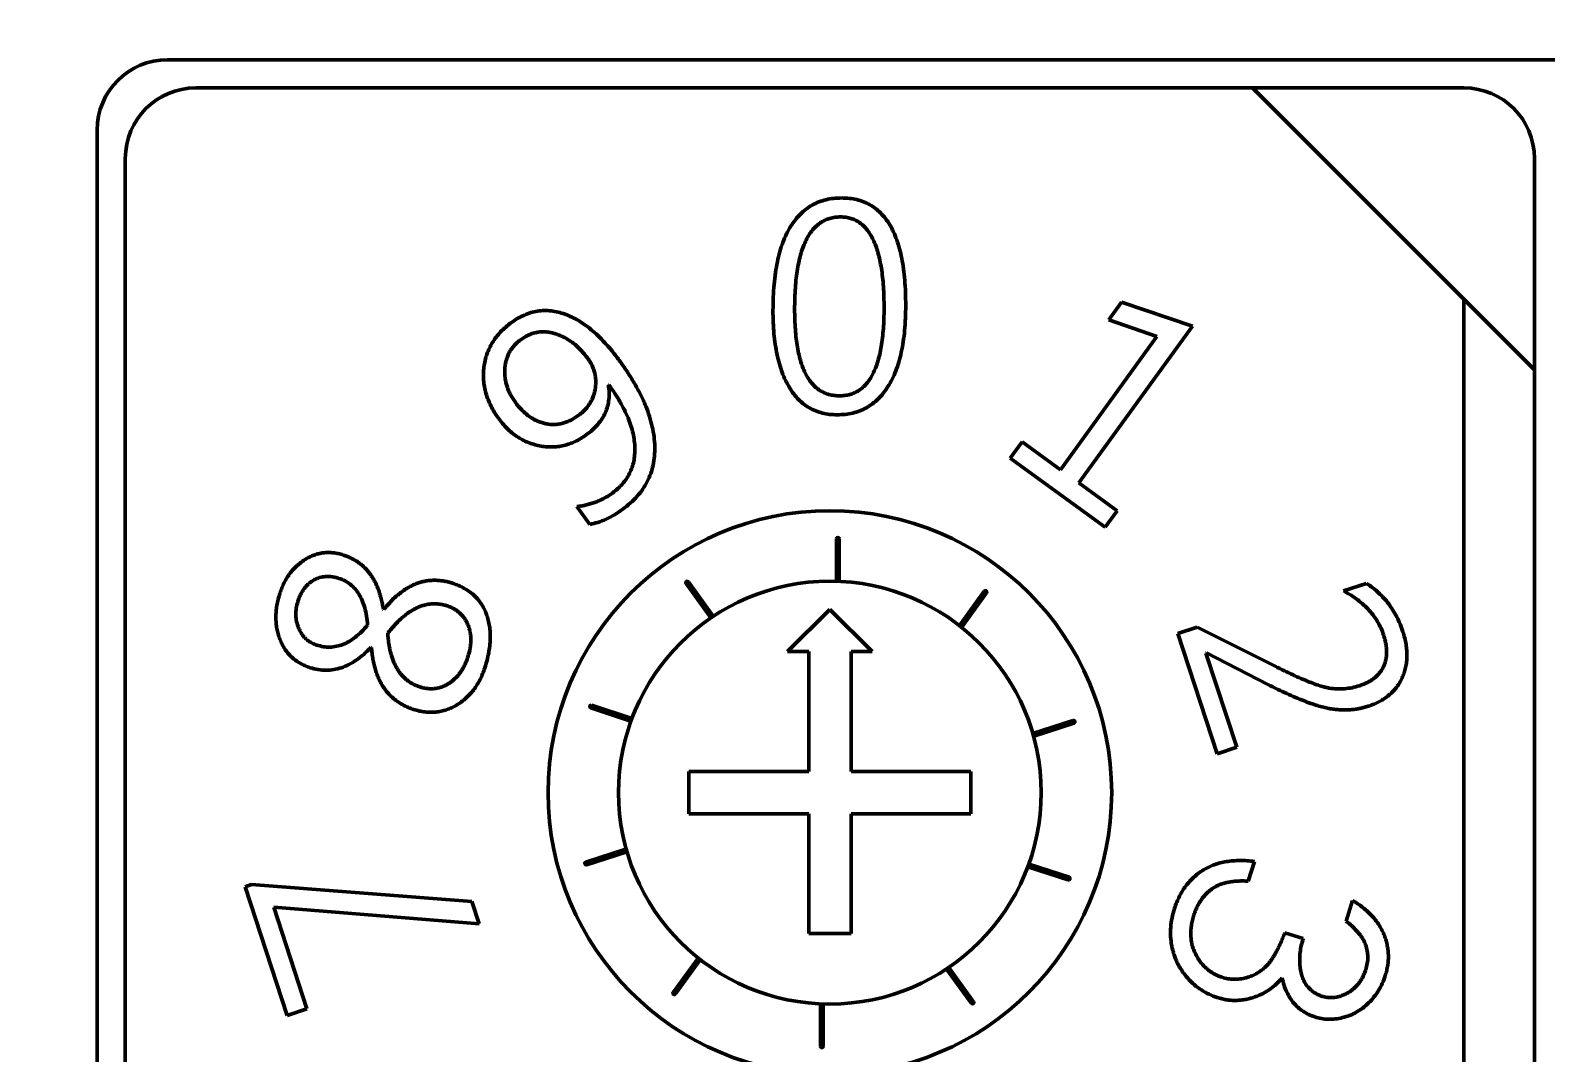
# Model space of a CAD drawing. Header units: millimetres. Extents: x -32 to 1257, y -135 to 348.
# Drawn here: x 109.62 to 120.38, y 242.17 to 249.42 of the extents above; entities that cross this region are included whole.
import ezdxf

# ---------------------------------------------------------------- set-up
doc = ezdxf.new("R2010")
doc.units = ezdxf.units.MM
doc.layers.add('외형선(ISO)', color=7, linetype='Continuous', lineweight=50)
doc.styles.get("Standard").update_dxf_attribs({"font": ''})
doc.styles.get('Standard').set_extended_font_data('Gulim')
doc.dimstyles.get("Standard").update_dxf_attribs({"dimtxt": 0.18, "dimasz": 0.18, "dimexe": 0.18, "dimexo": 0.0625, "dimgap": 0.09, "dimtad": 0, "dimtih": 1, "dimtoh": 1, "dimdec": 4, "dimzin": 0, "dimdsep": 46, "dimtxsty": 'Standard', "dimcen": 0.09, "dimadec": 0, "dimazin": 0, "dimtfac": 1, "dimtdec": 4, "dimtofl": 0, "dimtmove": 0, "dimatfit": 3, "dimfxl": 1, "dimtolj": 1, "dimtzin": 0, "dimarcsym": 0})

# ---------------------------------------------------------------- blocks, each defined once
blk = doc.blocks.new('*D13')
at = {"color": 0, "lineweight": -2}
for p, q in [((63.696, 239.626), (63.696, 290.44)), ((254.296, 239.626), (254.296, 290.44)), ((63.876, 290.26), (144.751, 290.26)), ((254.116, 290.26), (173.24, 290.26))]:
    blk.add_line(p, q, dxfattribs=at)
at = {"color": 0}
for points in [[(63.876, 290.29), (63.876, 290.23), (63.696, 290.26)], [(254.116, 290.23), (254.116, 290.29), (254.296, 290.26)]]:
    blk.add_solid(points, dxfattribs=at)
at = {"layer": 'Defpoints', "color": 0}
for p in [(254.296, 290.26), (63.696, 239.564), (254.296, 239.564)]:
    blk.add_point(p, dxfattribs=at)
at = {"color": 0, "insert": (158.996, 290.26), "char_height": 5, "attachment_point": 5}
blk.add_mtext('\\A1;190.6000', dxfattribs=at)
blk = doc.blocks.new('*D20')
at = {"color": 0, "lineweight": -2}
for p, q in [((67.633, 212.815), (67.633, 276.168)), ((250.296, 254.877), (250.296, 276.168)), ((67.813, 275.988), (153.678, 275.988)), ((250.116, 275.988), (164.251, 275.988))]:
    blk.add_line(p, q, dxfattribs=at)
at = {"color": 0}
for points in [[(67.813, 276.018), (67.813, 275.958), (67.633, 275.988)], [(250.116, 275.958), (250.116, 276.018), (250.296, 275.988)]]:
    blk.add_solid(points, dxfattribs=at)
at = {"layer": 'Defpoints', "color": 0}
for p in [(250.296, 275.988), (250.296, 254.815), (67.633, 212.752)]:
    blk.add_point(p, dxfattribs=at)
at = {"color": 0, "insert": (158.964, 275.988), "char_height": 5, "attachment_point": 5}
blk.add_mtext('\\A1;\\A1;182', dxfattribs=at)

msp = doc.modelspace()

# ---------------------------------------------------------------- linework, layer by layer
at = {"layer": '외형선(ISO)'}
for p, q in [((130.15571, 249.21458), (110.59571, 249.21458)), ((118.29571, 249.01458), (110.79571, 249.01458)), ((118.29571, 249.01458), (119.79571, 249.01458)), ((119.79571, 247.51458), (118.29571, 249.01458)), ((110.09571, 248.71458), (110.09571, 239.31458)), ((110.29571, 248.51458), (110.29571, 239.51458)), ((120.29571, 248.51458), (120.29571, 247.01458)), ((117.27517, 247.36845), (117.36561, 247.49345)), ((117.36561, 247.49345), (117.86832, 247.32518)), ((119.79571, 239.01458), (119.79571, 247.51458)), ((120.29571, 247.01458), (119.79571, 247.51458)), ((117.61682, 247.25096), (117.27517, 247.36845)), ((116.93232, 246.30565), (117.61682, 247.25096)), ((117.86832, 247.32518), (117.06213, 246.2116)), ((120.29571, 239.51458), (120.29571, 247.01458)), ((116.57565, 246.38708), (116.65949, 246.50306)), ((116.65949, 246.50306), (116.93232, 246.30565)), ((117.25053, 245.89849), (116.57565, 246.38708)), ((117.33436, 246.01448), (117.06213, 246.2116)), ((113.59126, 245.91724), (113.49932, 246.04374)), ((117.33436, 246.01448), (117.25053, 245.89849)), ((115.3422, 245.51458), (115.3422, 245.81458)), ((115.3622, 245.81458), (115.3622, 245.51458)), ((114.45164, 245.25543), (114.2753, 245.49814)), ((114.29148, 245.50989), (114.46782, 245.26719)), ((115.3622, 245.51458), (115.3422, 245.51458)), ((116.21499, 245.20078), (116.39133, 245.44349)), ((116.40751, 245.43173), (116.23118, 245.18903)), ((118.94131, 245.44589), (119.10477, 245.49908)), ((112.12683, 245.31533), (112.13074, 245.31413)), ((114.99571, 245.01458), (115.29571, 245.31458)), ((115.29571, 245.31458), (115.59571, 245.01458)), ((114.46782, 245.26719), (114.45164, 245.25543)), ((116.23118, 245.18903), (116.21499, 245.20078)), ((117.76523, 245.14301), (117.90345, 245.18808)), ((118.04377, 244.29084), (117.76523, 245.14301)), ((117.90345, 245.18808), (118.45663, 244.91074)), ((112.043, 245.0443), (112.03909, 245.0455)), ((115.14571, 245.01458), (114.99571, 245.01458)), ((115.14571, 244.16458), (115.14571, 245.01458)), ((115.59571, 245.01458), (115.44571, 245.01458)), ((115.44571, 245.01458), (115.44571, 244.16458)), ((117.96835, 245.00599), (117.96475, 245.00479)), ((117.96475, 245.00479), (118.18319, 244.33652)), ((118.40495, 244.78123), (117.96835, 245.00599)), ((113.88349, 244.52232), (113.59817, 244.61502)), ((113.60435, 244.63404), (113.88967, 244.54134)), ((113.88967, 244.54134), (113.88349, 244.52232)), ((116.73666, 244.43389), (117.02198, 244.5266)), ((117.02816, 244.50758), (116.74284, 244.41487)), ((116.74284, 244.41487), (116.73666, 244.43389)), ((118.18319, 244.33652), (118.04377, 244.29084)), ((114.29571, 243.86458), (114.29571, 244.16458)), ((114.29571, 244.16458), (115.14571, 244.16458)), ((115.44571, 244.16458), (116.29571, 244.16458)), ((116.29571, 244.16458), (116.29571, 243.86458)), ((115.14571, 243.86458), (114.29571, 243.86458)), ((115.14571, 243.01458), (115.14571, 243.86458)), ((116.29571, 243.86458), (115.44571, 243.86458)), ((115.44571, 243.86458), (115.44571, 243.01458)), ((113.56326, 243.52158), (113.84858, 243.61429)), ((113.85476, 243.59527), (113.56944, 243.50256)), ((113.84858, 243.61429), (113.85476, 243.59527)), ((116.70175, 243.48782), (116.70793, 243.50684)), ((116.98706, 243.39512), (116.70175, 243.48782)), ((116.70793, 243.50684), (116.99324, 243.41414)), ((118.30918, 243.52565), (118.26441, 243.38653)), ((111.14683, 243.34669), (111.19221, 243.36141)), ((111.44371, 242.43353), (111.14683, 243.34669)), ((111.19221, 243.36141), (112.75531, 243.24152)), ((111.34966, 243.20066), (111.58403, 242.4792)), ((112.80669, 243.08287), (111.34966, 243.20066)), ((112.75531, 243.24152), (112.80669, 243.08287)), ((118.95882, 243.10348), (119.00569, 243.24861)), ((115.44571, 243.01458), (115.14571, 243.01458)), ((118.52432, 243.02054), (118.65473, 242.97848)), ((114.18391, 242.59743), (114.36024, 242.84014)), ((114.36024, 242.84014), (114.37642, 242.82838)), ((114.37642, 242.82838), (114.20009, 242.58568)), ((116.1236, 242.76198), (116.13978, 242.77373)), ((116.29993, 242.51927), (116.1236, 242.76198)), ((116.13978, 242.77373), (116.31611, 242.53103)), ((115.22922, 242.21458), (115.22922, 242.51458)), ((115.22922, 242.51458), (115.24922, 242.51458)), ((115.24922, 242.51458), (115.24922, 242.21458)), ((111.58403, 242.4792), (111.44371, 242.43353))]:
    msp.add_line(p, q, dxfattribs=at)
for radius in [2, 1.5]:
    msp.add_circle((115.29571, 244.01458), radius, dxfattribs=at)
for centre, radius, start, end in [((110.59571, 248.71458), 0.5, 90, 180), ((110.79571, 248.51458), 0.5, 90, 180), ((119.79571, 248.51458), 0.5, 0, 90), ((115.3522, 245.81458), 0.01, 0, 180), ((114.28339, 245.50401), 0.01, 36, 216), ((116.39942, 245.43761), 0.01, 324, 144), ((113.60126, 244.62453), 0.01, 72, 252), ((117.02507, 244.51709), 0.01, 288, 108), ((113.56635, 243.51207), 0.01, 107.999999, 288), ((116.99015, 243.40463), 0.01, 252, 72), ((114.192, 242.59155), 0.01, 144, 324), ((116.30802, 242.52515), 0.01, 216, 36), ((115.23922, 242.21458), 0.01, 180, 0)]:
    msp.add_arc(centre, radius, start, end, dxfattribs=at)
for points, knots in [([(114.89186, 247.43483), (114.8923, 247.46669), (114.89315, 247.52856), (114.8987, 247.61834), (114.90854, 247.70211), (114.92233, 247.77976), (114.93951, 247.85167), (114.96103, 247.91754), (114.98655, 247.97744), (115.01601, 248.03129), (115.04927, 248.07896), (115.08627, 248.12025), (115.12644, 248.15556), (115.17035, 248.18448), (115.21808, 248.20638), (115.2689, 248.22252), (115.32331, 248.23188), (115.36068, 248.23316), (115.37984, 248.23381)], [0, 0, 0, 0, 0.00009556124, 0.00018557227, 0.00026967937, 0.00034841379, 0.00042200976, 0.00049126947, 0.00055600521, 0.0006170518, 0.00067506362, 0.00072995355, 0.00078297402, 0.00083505411, 0.00088707177, 0.00093999682, 0.00099457507, 0.0010520531, 0.0010520531, 0.0010520531, 0.0010520531]), ([(115.37984, 248.23381), (115.39822, 248.23328), (115.43399, 248.23225), (115.48582, 248.22285), (115.5344, 248.20841), (115.57915, 248.18712), (115.6203, 248.16001), (115.65781, 248.12685), (115.69188, 248.0879), (115.72207, 248.04274), (115.74876, 247.99188), (115.77152, 247.93479), (115.79082, 247.87194), (115.80709, 247.80332), (115.81923, 247.72869), (115.82768, 247.64813), (115.83324, 247.56161), (115.83385, 247.50195), (115.83417, 247.47119)], [0, 0, 0, 0, 0.000054937043, 0.000106978035, 0.000157137571, 0.000206213276, 0.000254682868, 0.000304171536, 0.000355577588, 0.000409118937, 0.000466372967, 0.000527157529, 0.000592766269, 0.00066300116, 0.000738053782, 0.000818857135, 0.000905355083, 0.000997397506, 0.000997397506, 0.000997397506, 0.000997397506]), ([(115.04571, 247.44325), (115.04589, 247.4697), (115.04625, 247.52102), (115.0503, 247.59538), (115.05635, 247.66469), (115.06541, 247.72876), (115.07658, 247.78782), (115.09072, 247.84171), (115.10704, 247.89066), (115.12627, 247.93441), (115.14787, 247.97316), (115.17193, 248.00696), (115.19887, 248.03554), (115.22846, 248.05901), (115.26085, 248.07685), (115.29546, 248.09008), (115.33295, 248.09758), (115.35878, 248.09865), (115.37203, 248.0992)], [0, 0, 0, 0, 0.000079376387, 0.00015403589, 0.000223469242, 0.000288136227, 0.000348157639, 0.000403795169, 0.000455228127, 0.000502877371, 0.00054702857, 0.000588162677, 0.000627079349, 0.000664547756, 0.000701018716, 0.000737647935, 0.000775381947, 0.000815157718, 0.000815157718, 0.000815157718, 0.000815157718]), ([(115.37203, 248.0992), (115.3845, 248.09882), (115.4089, 248.09809), (115.44418, 248.08975), (115.47729, 248.07735), (115.50764, 248.05916), (115.53576, 248.03636), (115.56093, 248.00803), (115.58385, 247.97486), (115.60464, 247.93686), (115.62249, 247.89355), (115.63805, 247.8453), (115.65111, 247.79205), (115.66186, 247.73386), (115.67017, 247.67067), (115.67606, 247.60239), (115.67969, 247.52902), (115.68011, 247.47841), (115.68032, 247.45226)], [0, 0, 0, 0, 0.000037165905, 0.000072722723, 0.000107661511, 0.000142389699, 0.000177892381, 0.000215375872, 0.0002551206, 0.000298088522, 0.00034447267, 0.000394793173, 0.000449345695, 0.00050806827, 0.00057143581, 0.000639595256, 0.000712664645, 0.000790739749, 0.000790739749, 0.000790739749, 0.000790739749]), ([(115.83417, 247.47119), (115.83373, 247.44074), (115.83289, 247.38167), (115.82731, 247.29579), (115.81744, 247.21543), (115.80375, 247.14043), (115.78614, 247.0709), (115.76464, 247.00677), (115.73876, 246.94839), (115.70938, 246.89536), (115.67605, 246.84838), (115.63927, 246.80736), (115.5989, 246.77281), (115.55539, 246.74406), (115.50794, 246.72243), (115.45735, 246.70684), (115.40338, 246.69679), (115.36617, 246.69584), (115.34709, 246.69535)], [0, 0, 0, 0, 0.00009136607, 0.00017718915, 0.00025802417, 0.00033410634, 0.00040574227, 0.0004730146, 0.00053677586, 0.00059704096, 0.00065456836, 0.0007092409, 0.00076187405, 0.00081354383, 0.00086516816, 0.00091772234, 0.0009720628, 0.00102923047, 0.00102923047, 0.00102923047, 0.00102923047]), ([(112.94343, 246.67084), (112.93343, 246.68519), (112.91383, 246.71335), (112.88964, 246.75779), (112.86948, 246.80251), (112.85413, 246.84789), (112.84345, 246.89388), (112.83785, 246.94031), (112.83653, 246.98731), (112.84024, 247.0344), (112.84817, 247.08097), (112.8611, 247.12581), (112.87876, 247.16856), (112.90071, 247.20939), (112.92771, 247.24794), (112.95917, 247.28451), (112.99534, 247.31893), (113.02225, 247.33946), (113.03597, 247.34993)], [0, 0, 0, 0, 0.000051983078, 0.00010199527, 0.000150282227, 0.000197773786, 0.000244251483, 0.000290487845, 0.000336689628, 0.000383905556, 0.000430787452, 0.000476997882, 0.000522428354, 0.000568159786, 0.000614614553, 0.000662157498, 0.000711477837, 0.000762807749, 0.000762807749, 0.000762807749, 0.000762807749]), ([(113.03597, 247.34993), (113.05099, 247.36018), (113.08023, 247.38013), (113.12664, 247.40388), (113.17374, 247.42077), (113.22138, 247.4315), (113.26958, 247.43574), (113.31836, 247.43353), (113.36775, 247.42505), (113.41735, 247.40974), (113.46714, 247.38852), (113.51682, 247.36131), (113.56621, 247.32801), (113.61524, 247.28872), (113.66398, 247.24347), (113.7122, 247.19208), (113.76092, 247.13532), (113.79153, 247.09412), (113.80731, 247.07289)], [0, 0, 0, 0, 0.000054207892, 0.000105528412, 0.000155059367, 0.000203128176, 0.000250826785, 0.000298984685, 0.000348408249, 0.000399930223, 0.000453491774, 0.000509657665, 0.000568669837, 0.000630974621, 0.000696951559, 0.000766920459, 0.000841114654, 0.000920009378, 0.000920009378, 0.000920009378, 0.000920009378]), ([(115.34709, 246.69535), (115.32913, 246.69591), (115.29406, 246.69699), (115.24306, 246.70609), (115.19551, 246.72169), (115.15081, 246.74256), (115.11004, 246.77055), (115.07198, 246.80368), (115.03805, 246.84371), (115.0071, 246.88912), (114.97988, 246.94019), (114.95605, 246.99626), (114.93656, 247.05754), (114.91986, 247.12341), (114.90758, 247.19437), (114.89819, 247.27006), (114.89285, 247.35082), (114.8922, 247.40628), (114.89186, 247.43483)], [0, 0, 0, 0, 0.000053479974, 0.000104388088, 0.000153631116, 0.000202200006, 0.000250766146, 0.000300436503, 0.000352044244, 0.000406569754, 0.000463827348, 0.000524109454, 0.000587785661, 0.000655143317, 0.000726355946, 0.00080209563, 0.000882221664, 0.000967257616, 0.000967257616, 0.000967257616, 0.000967257616]), ([(115.36392, 246.82997), (115.35106, 246.8304), (115.32593, 246.83125), (115.28951, 246.83869), (115.2555, 246.85064), (115.22424, 246.86782), (115.19522, 246.88937), (115.16905, 246.91621), (115.14529, 246.94763), (115.12413, 246.98388), (115.10572, 247.02486), (115.08945, 247.07058), (115.07576, 247.12101), (115.06482, 247.17626), (115.05602, 247.23622), (115.05042, 247.30104), (115.04622, 247.37058), (115.04588, 247.4185), (115.04571, 247.44325)], [0, 0, 0, 0, 0.000038372199, 0.000074987117, 0.000110570421, 0.000145648234, 0.000181133287, 0.000218157879, 0.000257234002, 0.00029854189, 0.000343261883, 0.000391242993, 0.000443358616, 0.00049921996, 0.000559389467, 0.000624292897, 0.000693517228, 0.000767429072, 0.000767429072, 0.000767429072, 0.000767429072]), ([(115.68032, 247.45226), (115.6801, 247.42712), (115.67967, 247.3785), (115.67613, 247.30792), (115.66987, 247.24225), (115.66126, 247.18136), (115.65021, 247.12537), (115.63691, 247.07406), (115.62066, 247.0278), (115.6024, 246.98611), (115.58146, 246.94936), (115.55793, 246.91729), (115.53161, 246.89047), (115.50317, 246.86793), (115.4717, 246.85114), (115.43812, 246.83858), (115.40179, 246.83126), (115.37677, 246.83041), (115.36392, 246.82997)], [0, 0, 0, 0, 0.000075394748, 0.000145766507, 0.000211842529, 0.0002731331, 0.000330090777, 0.000382906969, 0.000431920289, 0.000476961179, 0.000519205593, 0.000558490393, 0.000595870276, 0.000631615706, 0.000666827212, 0.000702366381, 0.000738826391, 0.000777344839, 0.000777344839, 0.000777344839, 0.000777344839]), ([(113.57864, 247.09392), (113.57057, 247.10465), (113.5547, 247.12576), (113.52882, 247.15494), (113.50165, 247.18119), (113.47347, 247.20467), (113.4441, 247.22524), (113.41375, 247.24312), (113.38206, 247.25775), (113.34977, 247.26984), (113.31721, 247.27864), (113.28485, 247.28353), (113.25306, 247.28449), (113.22186, 247.28147), (113.19125, 247.27452), (113.16142, 247.26345), (113.13184, 247.24914), (113.11355, 247.2365), (113.10418, 247.23004)], [0, 0, 0, 0, 0.000039743991, 0.000078188789, 0.000115311437, 0.000151535964, 0.000186667212, 0.000221356318, 0.000255719363, 0.000289874464, 0.000323324455, 0.000355409601, 0.00038656152, 0.000417251229, 0.000447971015, 0.00047921174, 0.000511307849, 0.000544950539, 0.000544950539, 0.000544950539, 0.000544950539]), ([(113.10418, 247.23004), (113.09569, 247.22363), (113.07905, 247.21107), (113.05745, 247.18902), (113.03832, 247.16593), (113.02224, 247.14105), (113.00921, 247.11456), (112.99972, 247.08631), (112.99269, 247.05675), (112.98888, 247.02592), (112.98807, 246.99464), (112.98979, 246.96345), (112.99456, 246.93273), (113.00266, 246.90259), (113.01267, 246.87269), (113.02614, 246.8434), (113.04229, 246.81453), (113.05505, 246.79614), (113.06152, 246.78683)], [0, 0, 0, 0, 0.000031745888, 0.000062228715, 0.000092012609, 0.000121242187, 0.000150563606, 0.000180007032, 0.000210142419, 0.00024122212, 0.00027266876, 0.000303556105, 0.000334465205, 0.000365397492, 0.000396734215, 0.000428620946, 0.000461595122, 0.000495471545, 0.000495471545, 0.000495471545, 0.000495471545]), ([(113.51043, 246.69007), (113.51859, 246.69622), (113.53462, 246.70829), (113.55587, 246.72901), (113.57509, 246.75058), (113.59124, 246.77393), (113.6053, 246.79834), (113.61639, 246.82428), (113.62481, 246.8516), (113.63078, 246.87986), (113.63401, 246.90853), (113.63482, 246.93692), (113.63214, 246.96465), (113.62767, 246.99198), (113.61917, 247.01839), (113.60878, 247.04448), (113.59515, 247.06981), (113.5842, 247.0858), (113.57864, 247.09392)], [0, 0, 0, 0, 0.000030425503, 0.000059799988, 0.000088385834, 0.000116486606, 0.000144319228, 0.000172292631, 0.000200455286, 0.000229462767, 0.00025833451, 0.000286427338, 0.000314019957, 0.000341332903, 0.000368836401, 0.000396579064, 0.000425052257, 0.000454388726, 0.000454388726, 0.000454388726, 0.000454388726]), ([(113.80731, 247.07289), (113.82636, 247.04596), (113.86346, 246.99351), (113.91223, 246.91347), (113.95452, 246.83558), (113.98892, 246.75902), (114.0161, 246.68421), (114.03623, 246.61109), (114.04912, 246.53969), (114.05422, 246.4701), (114.05242, 246.40307), (114.04278, 246.33897), (114.02562, 246.27814), (114.00078, 246.22054), (113.96828, 246.16642), (113.92842, 246.1155), (113.88119, 246.06776), (113.84502, 246.03993), (113.82654, 246.02571)], [0, 0, 0, 0, 0.00009903728, 0.00019287473, 0.00028128973, 0.00036503272, 0.00044467178, 0.00052012163, 0.00059251971, 0.0006621902, 0.00072929951, 0.00079349202, 0.00085633491, 0.00091858037, 0.00098130797, 0.00104538763, 0.00111238562, 0.00118233282, 0.00118233282, 0.00118233282, 0.00118233282]), ([(113.72378, 246.90612), (113.72609, 246.88873), (113.73061, 246.85482), (113.72862, 246.80423), (113.71959, 246.75604), (113.70353, 246.71007), (113.68004, 246.66661), (113.6491, 246.62589), (113.61169, 246.58694), (113.58237, 246.5644), (113.56722, 246.55275)], [0, 0, 0, 0, 0.000052038632, 0.000101453398, 0.000149588099, 0.000197195004, 0.00024551046, 0.000295666476, 0.000348682287, 0.000405363925, 0.000405363925, 0.000405363925, 0.000405363925]), ([(113.72708, 246.90852), (113.72689, 246.90767), (113.7265, 246.90593), (113.7247, 246.90605), (113.72378, 246.90612)], [0, 0, 0, 0, 0.00000231459122, 0.00000476487837, 0.00000476487837, 0.00000476487837, 0.00000476487837]), ([(113.75232, 246.14019), (113.7654, 246.15031), (113.79094, 246.17005), (113.82411, 246.20417), (113.85252, 246.24033), (113.87519, 246.27954), (113.89268, 246.32113), (113.90487, 246.36526), (113.91128, 246.41191), (113.91279, 246.46087), (113.90868, 246.51191), (113.89938, 246.56458), (113.88402, 246.61858), (113.86345, 246.67399), (113.83742, 246.73087), (113.80606, 246.78914), (113.76924, 246.84894), (113.74143, 246.88824), (113.72708, 246.90852)], [0, 0, 0, 0, 0.000048955357, 0.000095553796, 0.000140619049, 0.000184912231, 0.000229346426, 0.000273995254, 0.000320172013, 0.00036857895, 0.000418892341, 0.000471647275, 0.000526814765, 0.000585042956, 0.00064667975, 0.000712018621, 0.000781053129, 0.000854664132, 0.000854664132, 0.000854664132, 0.000854664132]), ([(113.06152, 246.78683), (113.06906, 246.77677), (113.08384, 246.75707), (113.10835, 246.73052), (113.13328, 246.70639), (113.1595, 246.68581), (113.18629, 246.66766), (113.21443, 246.65347), (113.24315, 246.64142), (113.27279, 246.63284), (113.30287, 246.62718), (113.33307, 246.62585), (113.36308, 246.62767), (113.3931, 246.63267), (113.42283, 246.64193), (113.45253, 246.65436), (113.4821, 246.67026), (113.50084, 246.68337), (113.51043, 246.69007)], [0, 0, 0, 0, 0.000037499053, 0.000073479803, 0.000107739878, 0.000140939832, 0.000172865975, 0.000204157194, 0.000234861538, 0.000265705316, 0.000296084769, 0.000326021069, 0.000355675342, 0.000385708536, 0.000416637696, 0.000448399614, 0.000481711124, 0.00051662255, 0.00051662255, 0.00051662255, 0.00051662255]), ([(113.56722, 246.55275), (113.55436, 246.5439), (113.52912, 246.52652), (113.48921, 246.50502), (113.44855, 246.48852), (113.4073, 246.4763), (113.3654, 246.46869), (113.32265, 246.46607), (113.27936, 246.46792), (113.23584, 246.47416), (113.19318, 246.48512), (113.15167, 246.49939), (113.11219, 246.51823), (113.07446, 246.54087), (113.03857, 246.56737), (113.00475, 246.59812), (112.97255, 246.63251), (112.95322, 246.65794), (112.94343, 246.67084)], [0, 0, 0, 0, 0.000046293479, 0.000090808404, 0.000134102821, 0.000176205259, 0.000218150273, 0.000260112106, 0.000302916819, 0.000346430718, 0.000390226485, 0.000433340217, 0.000476384331, 0.000519678748, 0.000563635345, 0.000608426824, 0.000655079033, 0.000703087056, 0.000703087056, 0.000703087056, 0.000703087056]), ([(113.49932, 246.04374), (113.51096, 246.04516), (113.5342, 246.048), (113.56826, 246.05541), (113.60145, 246.06446), (113.63374, 246.07505), (113.66474, 246.08863), (113.69511, 246.10344), (113.72443, 246.12065), (113.74299, 246.13366), (113.75232, 246.14019)], [0, 0, 0, 0, 0.000035155363, 0.000070130796, 0.000104361265, 0.00013825435, 0.000171880451, 0.00020571498, 0.000239492186, 0.000273633012, 0.000273633012, 0.000273633012, 0.000273633012]), ([(113.82654, 246.02571), (113.80678, 246.01205), (113.76864, 245.98569), (113.70895, 245.95456), (113.65051, 245.93024), (113.61066, 245.9215), (113.59126, 245.91724)], [0, 0, 0, 0, 0.000071987939, 0.000138909071, 0.00020161114, 0.000261064817, 0.000261064817, 0.000261064817, 0.000261064817]), ([(111.39306, 245.42952), (111.39755, 245.44242), (111.4064, 245.46781), (111.42307, 245.50382), (111.44171, 245.53746), (111.46283, 245.56854), (111.48633, 245.59724), (111.51229, 245.62336), (111.54026, 245.64734), (111.57059, 245.66816), (111.60221, 245.68629), (111.63495, 245.70046), (111.66834, 245.71047), (111.70232, 245.71656), (111.7369, 245.71862), (111.77218, 245.7168), (111.80798, 245.71082), (111.83152, 245.70381), (111.84348, 245.70025)], [0, 0, 0, 0, 0.000040639246, 0.000079981325, 0.000117874305, 0.000154990445, 0.000191624818, 0.000228084198, 0.0002644521, 0.000301076774, 0.000337378671, 0.000372756111, 0.000406983742, 0.000440891975, 0.000475229724, 0.00050984829, 0.000545812167, 0.000582904367, 0.000582904367, 0.000582904367, 0.000582904367]), ([(111.84348, 245.70025), (111.85315, 245.69689), (111.87228, 245.69026), (111.89967, 245.67781), (111.92562, 245.66371), (111.95005, 245.64762), (111.97322, 245.63003), (111.99465, 245.61034), (112.0145, 245.58882), (112.03325, 245.56582), (112.04998, 245.54058), (112.06577, 245.51396), (112.07952, 245.48508), (112.09206, 245.45459), (112.10333, 245.42235), (112.11241, 245.38822), (112.12072, 245.35249), (112.12477, 245.32788), (112.12683, 245.31533)], [0, 0, 0, 0, 0.000030562301, 0.00006041532, 0.000089728551, 0.000118680965, 0.000147695113, 0.000176486404, 0.000205480502, 0.000235048979, 0.000264996245, 0.000295826667, 0.000327396849, 0.000360390061, 0.000394253038, 0.00042929999, 0.000465797426, 0.000503759443, 0.000503759443, 0.000503759443, 0.000503759443]), ([(111.52046, 245.37122), (111.52341, 245.3799), (111.52916, 245.39681), (111.5402, 245.4206), (111.55215, 245.44272), (111.56557, 245.46279), (111.58049, 245.4808), (111.5968, 245.49669), (111.61423, 245.51104), (111.63321, 245.52292), (111.65306, 245.53296), (111.67373, 245.54051), (111.69525, 245.54529), (111.71729, 245.54803), (111.74016, 245.54829), (111.7636, 245.54612), (111.78777, 245.54165), (111.80376, 245.53684), (111.81193, 245.53438)], [0, 0, 0, 0, 0.00002725339, 0.000053135197, 0.00007795113, 0.000102012437, 0.000124876733, 0.000147433823, 0.000169689451, 0.000191937091, 0.000213935652, 0.000235814704, 0.000257221506, 0.000279445163, 0.000301806368, 0.000325153407, 0.000349418852, 0.000374808354, 0.000374808354, 0.000374808354, 0.000374808354]), ([(111.81193, 245.53438), (111.82651, 245.52891), (111.85535, 245.51808), (111.89394, 245.49252), (111.92713, 245.46031), (111.95554, 245.42168), (111.97856, 245.37627), (111.99602, 245.32419), (112.00912, 245.26578), (112.01321, 245.22436), (112.01535, 245.20265)], [0, 0, 0, 0, 0.000046184504, 0.00009136818, 0.000136441797, 0.000183081124, 0.000233295557, 0.000287168127, 0.000346055888, 0.000410848457, 0.000410848457, 0.000410848457, 0.000410848457]), ([(112.13074, 245.31413), (112.13973, 245.32515), (112.15737, 245.34678), (112.18532, 245.37673), (112.21365, 245.40398), (112.2424, 245.42822), (112.27143, 245.44982), (112.30095, 245.46851), (112.33087, 245.48442), (112.36122, 245.49751), (112.39198, 245.50775), (112.42312, 245.51533), (112.45472, 245.51979), (112.48659, 245.5217), (112.51897, 245.52036), (112.55171, 245.51641), (112.58494, 245.50995), (112.60675, 245.50324), (112.61782, 245.49983)], [0, 0, 0, 0, 0.000042410055, 0.00008319781, 0.000122067175, 0.000159582978, 0.000195245833, 0.000229882084, 0.000263685426, 0.000296197366, 0.00032831037, 0.00036025766, 0.000391641511, 0.00042335197, 0.00045533275, 0.000488119287, 0.000521624423, 0.000556127778, 0.000556127778, 0.000556127778, 0.000556127778]), ([(111.6082, 244.90097), (111.59547, 244.90552), (111.5705, 244.91443), (111.53556, 244.93203), (111.50362, 244.95243), (111.47525, 244.97657), (111.44952, 245.00326), (111.42717, 245.03327), (111.40811, 245.06639), (111.39245, 245.10224), (111.37979, 245.14003), (111.37088, 245.17909), (111.36526, 245.21891), (111.36413, 245.25954), (111.3653, 245.30097), (111.37102, 245.34325), (111.37991, 245.38638), (111.38862, 245.41495), (111.39306, 245.42952)], [0, 0, 0, 0, 0.000040005075, 0.000078484727, 0.000115600751, 0.00015203213, 0.000188546778, 0.000225218997, 0.000262572624, 0.000301494697, 0.000340901159, 0.000380485931, 0.00042001284, 0.000459798362, 0.000500769885, 0.00054264986, 0.000586001638, 0.000631076671, 0.000631076671, 0.000631076671, 0.000631076671]), ([(112.61782, 245.49983), (112.63245, 245.4946), (112.66098, 245.48441), (112.70094, 245.46477), (112.7369, 245.44175), (112.76939, 245.4159), (112.79786, 245.38651), (112.82231, 245.35385), (112.84286, 245.31798), (112.85968, 245.27931), (112.87215, 245.23802), (112.88088, 245.19486), (112.88571, 245.1499), (112.88623, 245.10312), (112.88244, 245.05461), (112.8749, 245.00429), (112.86312, 244.9522), (112.85252, 244.91733), (112.84709, 244.89947)], [0, 0, 0, 0, 0.000046035771, 0.000089713173, 0.00013162801, 0.000172378792, 0.0002124756, 0.000252550426, 0.000292978814, 0.000334725123, 0.000377261851, 0.000420575593, 0.000465060609, 0.000511076276, 0.000559001786, 0.000609128236, 0.000661772154, 0.000717105131, 0.000717105131, 0.000717105131, 0.000717105131]), ([(119.22526, 245.13369), (119.21962, 245.14947), (119.20835, 245.18101), (119.18469, 245.22572), (119.1563, 245.26822), (119.12312, 245.30862), (119.08492, 245.34669), (119.04181, 245.38238), (118.99379, 245.416), (118.95911, 245.43575), (118.94131, 245.44589)], [0, 0, 0, 0, 0.000049840989, 0.000099590012, 0.000150122895, 0.000201820465, 0.000254956615, 0.000310432641, 0.000368256892, 0.000429217757, 0.000429217757, 0.000429217757, 0.000429217757]), ([(119.10477, 245.49908), (119.11979, 245.48873), (119.14957, 245.46821), (119.19045, 245.43293), (119.22841, 245.39507), (119.26229, 245.35343), (119.29272, 245.30873), (119.31989, 245.26107), (119.34354, 245.21014), (119.35597, 245.17438), (119.36228, 245.15623)], [0, 0, 0, 0, 0.000054385412, 0.000107787125, 0.000160810618, 0.000214096049, 0.000267625465, 0.00032194848, 0.000377555094, 0.000434830778, 0.000434830778, 0.000434830778, 0.000434830778]), ([(111.65418, 245.06113), (111.6468, 245.06377), (111.63234, 245.06897), (111.61197, 245.07936), (111.59331, 245.09165), (111.57638, 245.10597), (111.56086, 245.12191), (111.54737, 245.14007), (111.53564, 245.16009), (111.5221, 245.18879), (111.50993, 245.22696), (111.50483, 245.27473), (111.50697, 245.32351), (111.51591, 245.35511), (111.52046, 245.37122)], [0, 0, 0, 0, 0.00002324156, 0.000045575741, 0.000067671261, 0.000089403873, 0.00011126823, 0.000133562812, 0.000156351321, 0.000180020473, 0.000227687103, 0.000274367507, 0.000322004467, 0.000371536587, 0.000371536587, 0.000371536587, 0.000371536587]), ([(112.15808, 245.14466), (112.16648, 245.15537), (112.18288, 245.17631), (112.20892, 245.20536), (112.23453, 245.23219), (112.26057, 245.25612), (112.28672, 245.27726), (112.31247, 245.2967), (112.33905, 245.31228), (112.36523, 245.3262), (112.3918, 245.33685), (112.41821, 245.34556), (112.44497, 245.35086), (112.4717, 245.35385), (112.49859, 245.35468), (112.52551, 245.35196), (112.55264, 245.3474), (112.57039, 245.34207), (112.57936, 245.33937)], [0, 0, 0, 0, 0.000040703211, 0.000079537944, 0.000116613521, 0.000151596798, 0.000185237, 0.000217173387, 0.000247947748, 0.000277290505, 0.000305773475, 0.000333438092, 0.000360346252, 0.000387175922, 0.000413844551, 0.000440613944, 0.000467998158, 0.000495980482, 0.000495980482, 0.000495980482, 0.000495980482]), ([(112.57936, 245.33937), (112.58814, 245.33624), (112.60524, 245.33013), (112.62938, 245.31824), (112.6512, 245.30416), (112.67103, 245.2881), (112.68845, 245.26994), (112.70408, 245.24992), (112.71714, 245.2276), (112.72832, 245.20358), (112.73688, 245.17815), (112.74326, 245.15181), (112.7472, 245.12476), (112.74839, 245.09687), (112.74676, 245.06823), (112.74277, 245.03872), (112.73662, 245.00831), (112.73038, 244.98816), (112.72719, 244.97789)], [0, 0, 0, 0, 0.000027628268, 0.000053787904, 0.000079567312, 0.00010446999, 0.000129248447, 0.000154014447, 0.000179577492, 0.00020574892, 0.000232415909, 0.000258990166, 0.000285990639, 0.000313333427, 0.000341580221, 0.000370933649, 0.000401564319, 0.000433418296, 0.000433418296, 0.000433418296, 0.000433418296]), ([(112.01535, 245.20265), (112.00126, 245.18681), (111.97422, 245.15643), (111.93017, 245.11778), (111.88578, 245.08707), (111.84041, 245.06495), (111.79431, 245.05119), (111.74766, 245.0456), (111.70036, 245.04853), (111.66979, 245.05687), (111.65418, 245.06113)], [0, 0, 0, 0, 0.000063111787, 0.000121032149, 0.000174067563, 0.000223432316, 0.000270720016, 0.000316675454, 0.00036271118, 0.00041082807, 0.00041082807, 0.00041082807, 0.00041082807]), ([(112.38525, 244.76485), (112.37676, 244.76779), (112.35998, 244.77359), (112.33624, 244.78521), (112.3139, 244.79843), (112.29298, 244.81351), (112.27374, 244.83072), (112.256, 244.84984), (112.23925, 244.87049), (112.22471, 244.8936), (112.21101, 244.91827), (112.19908, 244.94505), (112.18868, 244.97373), (112.17912, 245.00412), (112.17194, 245.03665), (112.16541, 245.07087), (112.16108, 245.10713), (112.1591, 245.13193), (112.15808, 245.14466)], [0, 0, 0, 0, 0.000026747883, 0.000052936069, 0.000078654898, 0.000104110402, 0.000129712726, 0.000155497398, 0.000181857111, 0.000208870588, 0.000236812922, 0.000265961996, 0.000296206427, 0.000327767698, 0.000360883994, 0.000395512571, 0.000431639531, 0.00046972069, 0.00046972069, 0.00046972069, 0.00046972069]), ([(119.05399, 244.77282), (119.06406, 244.77637), (119.08369, 244.7833), (119.11148, 244.79598), (119.13685, 244.81029), (119.15934, 244.82661), (119.17955, 244.84415), (119.19708, 244.86353), (119.21215, 244.88457), (119.22459, 244.90726), (119.23408, 244.93146), (119.24151, 244.95675), (119.24556, 244.98341), (119.24707, 245.01119), (119.24574, 245.04025), (119.24191, 245.07054), (119.23479, 245.10191), (119.22849, 245.12291), (119.22526, 245.13369)], [0, 0, 0, 0, 0.000031685137, 0.000061738275, 0.000090487913, 0.000117950966, 0.00014406074, 0.000169727076, 0.000195289988, 0.000220690022, 0.000246294353, 0.000272254888, 0.000298734079, 0.000326113404, 0.000354665786, 0.000384926826, 0.000416578501, 0.00044996802, 0.00044996802, 0.00044996802, 0.00044996802]), ([(119.36228, 245.15623), (119.36679, 245.14106), (119.37559, 245.11147), (119.38509, 245.06711), (119.3902, 245.02396), (119.39151, 244.98211), (119.38879, 244.94156), (119.3823, 244.90223), (119.37124, 244.86427), (119.35697, 244.82765), (119.33899, 244.79299), (119.31719, 244.76101), (119.29212, 244.73167), (119.26365, 244.70513), (119.23196, 244.68113), (119.19643, 244.66061), (119.15795, 244.642), (119.13052, 244.63233), (119.11649, 244.62738)], [0, 0, 0, 0, 0.000046905982, 0.000091516023, 0.000134277262, 0.000175568832, 0.000215448267, 0.000254599163, 0.000293510602, 0.000332440164, 0.000370956448, 0.00040900634, 0.000446914613, 0.000485149438, 0.000524167232, 0.000564500651, 0.000606604217, 0.000650672366, 0.000650672366, 0.000650672366, 0.000650672366]), ([(112.03909, 245.0455), (112.02222, 245.02849), (111.98975, 244.99578), (111.93718, 244.95458), (111.88394, 244.92251), (111.82988, 244.89946), (111.77499, 244.8857), (111.71941, 244.88121), (111.66312, 244.88536), (111.6267, 244.89571), (111.6082, 244.90097)], [0, 0, 0, 0, 0.000071189577, 0.000136960143, 0.000197994744, 0.000255519277, 0.000311064734, 0.000365450807, 0.000420727355, 0.000477789792, 0.000477789792, 0.000477789792, 0.000477789792]), ([(112.34198, 244.6047), (112.3308, 244.60864), (112.30883, 244.61639), (112.27738, 244.63065), (112.24781, 244.64688), (112.22022, 244.66524), (112.19434, 244.68537), (112.17102, 244.70812), (112.14921, 244.73253), (112.12933, 244.75902), (112.11153, 244.78768), (112.09605, 244.81845), (112.08205, 244.85099), (112.07045, 244.88572), (112.06054, 244.92244), (112.05242, 244.96125), (112.04638, 245.00209), (112.04414, 245.03006), (112.043, 245.0443)], [0, 0, 0, 0, 0.000035135998, 0.000069024013, 0.000102248588, 0.00013502565, 0.000167162986, 0.000199293463, 0.000231473295, 0.000264135834, 0.000297341827, 0.000331337644, 0.000366193991, 0.000402251388, 0.000439778964, 0.000478913228, 0.000519730334, 0.00056207103, 0.00056207103, 0.00056207103, 0.00056207103]), ([(112.84709, 244.89947), (112.84199, 244.88496), (112.83201, 244.85654), (112.81359, 244.81593), (112.79225, 244.77857), (112.76871, 244.74377), (112.74219, 244.7123), (112.71324, 244.6835), (112.68151, 244.65785), (112.64743, 244.63553), (112.61195, 244.61649), (112.57517, 244.60206), (112.53799, 244.59134), (112.49995, 244.58538), (112.46124, 244.58344), (112.4219, 244.58647), (112.38173, 244.59282), (112.35543, 244.60068), (112.34198, 244.6047)], [0, 0, 0, 0, 0.000045538995, 0.00008923419, 0.000131898262, 0.000172892543, 0.000213551353, 0.000253634186, 0.000293726907, 0.000334225095, 0.000374185787, 0.00041281847, 0.000451057003, 0.000488626304, 0.000526655808, 0.000565625585, 0.000605340865, 0.000646883654, 0.000646883654, 0.000646883654, 0.000646883654]), ([(112.72719, 244.97789), (112.72363, 244.96752), (112.71663, 244.9471), (112.7038, 244.91797), (112.68886, 244.89127), (112.67308, 244.8662), (112.65488, 244.84388), (112.63564, 244.82312), (112.61446, 244.80474), (112.59182, 244.78864), (112.5681, 244.77504), (112.54362, 244.76443), (112.51852, 244.75685), (112.4928, 244.75232), (112.46657, 244.75081), (112.43978, 244.75243), (112.41245, 244.75683), (112.39441, 244.76215), (112.38525, 244.76485)], [0, 0, 0, 0, 0.000032431124, 0.000063872422, 0.000093978332, 0.000122910744, 0.000151371933, 0.000179043139, 0.000206556818, 0.000234183561, 0.000261124799, 0.000287272111, 0.000312958641, 0.000338535545, 0.000364358452, 0.000390477203, 0.000417806757, 0.000446057371, 0.000446057371, 0.000446057371, 0.000446057371]), ([(118.45663, 244.91074), (118.47841, 244.89981), (118.52018, 244.87886), (118.58086, 244.85057), (118.63616, 244.82527), (118.68657, 244.8044), (118.73178, 244.78674), (118.7719, 244.77277), (118.80712, 244.7627), (118.84698, 244.75416), (118.89353, 244.74992), (118.94792, 244.75078), (119.00185, 244.75764), (119.03656, 244.76774), (119.05399, 244.77282)], [0, 0, 0, 0, 0.00007332352, 0.000140600666, 0.000201437084, 0.000256289766, 0.000304759911, 0.000347459313, 0.000384097528, 0.000414893756, 0.000470014053, 0.000524271492, 0.000578404063, 0.000632938702, 0.000632938702, 0.000632938702, 0.000632938702]), ([(119.11649, 244.62738), (119.10551, 244.62404), (119.08362, 244.61738), (119.05011, 244.60982), (119.01605, 244.60479), (118.98143, 244.60177), (118.94621, 244.60089), (118.9105, 244.60212), (118.87425, 244.60537), (118.83695, 244.6113), (118.79703, 244.61979), (118.75373, 244.63241), (118.70594, 244.64801), (118.65412, 244.66788), (118.59762, 244.69044), (118.5372, 244.71756), (118.47232, 244.74777), (118.42794, 244.76981), (118.40495, 244.78123)], [0, 0, 0, 0, 0.000034246006, 0.000068258981, 0.000102418768, 0.000136926024, 0.000171912919, 0.000207506279, 0.000243528881, 0.000280438583, 0.000320191323, 0.00036523638, 0.000414960339, 0.000470205928, 0.000530824175, 0.000596536868, 0.000667817049, 0.000744422032, 0.000744422032, 0.000744422032, 0.000744422032]), ([(117.74157, 243.19332), (117.74673, 243.20824), (117.75685, 243.23753), (117.77604, 243.27901), (117.79725, 243.31783), (117.82173, 243.35337), (117.84895, 243.386), (117.87861, 243.4158), (117.91117, 243.4425), (117.94624, 243.4662), (117.98386, 243.48664), (118.02374, 243.50367), (118.066, 243.51645), (118.11044, 243.52582), (118.15709, 243.53142), (118.2059, 243.53353), (118.25693, 243.53167), (118.29147, 243.52769), (118.30918, 243.52565)], [0, 0, 0, 0, 0.000046895458, 0.000092051567, 0.000135621843, 0.000178225598, 0.000220072886, 0.000261748316, 0.00030298667, 0.000345009331, 0.000387366964, 0.000430048638, 0.000473643311, 0.00051836268, 0.000564846326, 0.000613113288, 0.000663450613, 0.000716409315, 0.000716409315, 0.000716409315, 0.000716409315]), ([(118.26441, 243.38653), (118.25219, 243.3871), (118.22856, 243.3882), (118.19406, 243.38705), (118.16164, 243.38485), (118.1312, 243.38069), (118.10292, 243.37462), (118.0765, 243.36723), (118.05223, 243.35774), (118.03728, 243.34981), (118.03003, 243.34596)], [0, 0, 0, 0, 0.000036679135, 0.000070946533, 0.00010348806, 0.000134127439, 0.000163005493, 0.000190205807, 0.000216375808, 0.000240968073, 0.000240968073, 0.000240968073, 0.000240968073]), ([(118.03003, 243.34596), (118.02139, 243.34053), (118.00412, 243.32968), (117.98048, 243.31018), (117.95833, 243.28888), (117.93842, 243.26498), (117.92075, 243.23867), (117.90476, 243.21025), (117.89047, 243.17958), (117.883, 243.15784), (117.87919, 243.14675)], [0, 0, 0, 0, 0.000030468786, 0.000060902262, 0.000091384278, 0.000122198115, 0.000153663673, 0.000185965275, 0.000219582627, 0.000254618633, 0.000254618633, 0.000254618633, 0.000254618633]), ([(118.04536, 242.56021), (118.02568, 242.56736), (117.98628, 242.58168), (117.93153, 242.61333), (117.88036, 242.65178), (117.84211, 242.69002), (117.81371, 242.7233), (117.79462, 242.74974), (117.77729, 242.777), (117.76198, 242.80519), (117.74873, 242.83441), (117.73756, 242.86453), (117.72863, 242.89561), (117.71888, 242.93805), (117.71256, 242.99269), (117.71313, 243.05921), (117.72244, 243.1267), (117.73511, 243.17081), (117.74157, 243.19332)], [0, 0, 0, 0, 0.000062156073, 0.000124431878, 0.000187147569, 0.000252004976, 0.000284758162, 0.000317161561, 0.000348885967, 0.000380733132, 0.000412451947, 0.000444204295, 0.000476151547, 0.000508516608, 0.000573599914, 0.000639117115, 0.000705868631, 0.000775425488, 0.000775425488, 0.000775425488, 0.000775425488]), ([(119.00569, 243.24861), (119.01893, 243.24047), (119.04475, 243.22461), (119.08084, 243.19821), (119.11348, 243.1703), (119.1432, 243.14122), (119.16913, 243.11027), (119.19202, 243.07816), (119.21183, 243.04457), (119.22783, 243.00953), (119.24089, 242.97367), (119.25041, 242.93735), (119.25696, 242.90078), (119.25943, 242.86384), (119.25933, 242.82654), (119.25536, 242.7889), (119.2477, 242.75106), (119.24045, 242.72613), (119.23676, 242.71345)], [0, 0, 0, 0, 0.000046214538, 0.000090143499, 0.000132842288, 0.000173933258, 0.000213691857, 0.000252803017, 0.000291135556, 0.000329536377, 0.000367242922, 0.000404540985, 0.000441138411, 0.000477593606, 0.000514547217, 0.000551998538, 0.000589986654, 0.000629243995, 0.000629243995, 0.000629243995, 0.000629243995]), ([(117.87919, 243.14675), (117.87535, 243.13408), (117.86785, 243.10931), (117.8607, 243.07187), (117.85696, 243.03546), (117.857, 242.99993), (117.8603, 242.96542), (117.86671, 242.93176), (117.8776, 242.89937), (117.89127, 242.86809), (117.90766, 242.8385), (117.92637, 242.8114), (117.94683, 242.78679), (117.96957, 242.76512), (117.99402, 242.74581), (118.02019, 242.72875), (118.04875, 242.71488), (118.06882, 242.70775), (118.07901, 242.70414)], [0, 0, 0, 0, 0.000039177099, 0.000076661747, 0.000112749226, 0.000147473385, 0.00018175975, 0.000215344001, 0.00024875602, 0.000282778039, 0.000316389818, 0.000348825331, 0.000380213347, 0.000411069277, 0.000441707485, 0.000472414614, 0.00050347398, 0.000535500933, 0.000535500933, 0.000535500933, 0.000535500933]), ([(119.09854, 242.75822), (119.10276, 242.77324), (119.11102, 242.80261), (119.11446, 242.8477), (119.11067, 242.89162), (119.10084, 242.92707), (119.08949, 242.95499), (119.07783, 242.97591), (119.06424, 242.9972), (119.04808, 243.01842), (119.02906, 243.03947), (119.00829, 243.06123), (118.98431, 243.08236), (118.96747, 243.09631), (118.95882, 243.10348)], [0, 0, 0, 0, 0.000046446511, 0.000090807312, 0.000134002946, 0.00017734195, 0.000199978412, 0.000223773995, 0.000248635343, 0.000275284866, 0.000303221228, 0.000333221915, 0.000364954673, 0.000398463181, 0.000398463181, 0.000398463181, 0.000398463181]), ([(118.07901, 242.70414), (118.09284, 242.70028), (118.12046, 242.69258), (118.1635, 242.68913), (118.20702, 242.691), (118.25033, 242.70001), (118.29245, 242.71416), (118.33208, 242.7341), (118.36795, 242.76015), (118.39572, 242.78574), (118.41617, 242.81001), (118.43202, 242.8311), (118.44699, 242.85565), (118.46289, 242.8827), (118.47823, 242.91304), (118.49401, 242.94609), (118.50918, 242.98233), (118.51916, 243.00751), (118.52432, 243.02054)], [0, 0, 0, 0, 0.000042940695, 0.000085730138, 0.000128692846, 0.000173066028, 0.000217761715, 0.000261511576, 0.000305395018, 0.000350191326, 0.000374244504, 0.000400411687, 0.000429134769, 0.00046032569, 0.00049441474, 0.000530925884, 0.000570052577, 0.000612067953, 0.000612067953, 0.000612067953, 0.000612067953]), ([(118.65473, 242.97848), (118.65001, 242.96243), (118.64073, 242.93086), (118.63238, 242.88292), (118.6289, 242.83579), (118.6308, 242.79017), (118.63678, 242.74729), (118.64734, 242.70844), (118.66153, 242.67397), (118.68047, 242.64455), (118.70261, 242.61951), (118.72788, 242.59909), (118.75539, 242.58199), (118.77557, 242.5745), (118.78574, 242.57072)], [0, 0, 0, 0, 0.000049645963, 0.000097668559, 0.000144186272, 0.000189731396, 0.000233017548, 0.000272489092, 0.000309007902, 0.000343251065, 0.000375907167, 0.000407823355, 0.000439451321, 0.000471599529, 0.000471599529, 0.000471599529, 0.000471599529]), ([(118.78574, 242.57072), (118.79341, 242.56844), (118.80856, 242.56392), (118.83189, 242.56038), (118.85517, 242.55951), (118.87842, 242.56104), (118.90164, 242.56486), (118.92476, 242.57168), (118.94778, 242.58099), (118.97061, 242.59274), (118.99257, 242.60656), (119.01285, 242.62275), (119.03166, 242.64055), (119.04868, 242.66028), (119.06399, 242.68201), (119.07728, 242.70564), (119.08928, 242.73107), (119.09541, 242.74904), (119.09854, 242.75822)], [0, 0, 0, 0, 0.000023765643, 0.000046970638, 0.000069916266, 0.000092892787, 0.000116145496, 0.000139705047, 0.000164421688, 0.000189857876, 0.000215961559, 0.00024139949, 0.000266884432, 0.000292851891, 0.000318709855, 0.000345782304, 0.000373359338, 0.000402183032, 0.000402183032, 0.000402183032, 0.000402183032]), ([(118.50509, 242.69993), (118.49242, 242.68575), (118.46751, 242.65786), (118.42448, 242.62269), (118.37861, 242.59278), (118.34537, 242.57829), (118.32871, 242.57102)], [0, 0, 0, 0, 0.000056851853, 0.000111794185, 0.00016586463, 0.00022019389, 0.00022019389, 0.00022019389, 0.00022019389]), ([(118.73706, 242.42319), (118.72227, 242.4286), (118.69321, 242.43922), (118.65324, 242.46176), (118.61756, 242.48921), (118.58596, 242.52154), (118.55934, 242.55935), (118.53618, 242.60143), (118.5178, 242.64876), (118.50942, 242.68249), (118.50509, 242.69993)], [0, 0, 0, 0, 0.000046898958, 0.000092075019, 0.000136141592, 0.0001806869, 0.00022625287, 0.000273546377, 0.000323551125, 0.000377069145, 0.000377069145, 0.000377069145, 0.000377069145]), ([(119.23676, 242.71345), (119.23028, 242.69545), (119.21741, 242.65972), (119.1907, 242.60955), (119.15783, 242.56353), (119.12003, 242.52185), (119.07815, 242.48531), (119.03271, 242.45578), (118.98478, 242.43242), (118.93447, 242.41681), (118.88366, 242.40772), (118.83345, 242.40556), (118.78425, 242.41001), (118.75279, 242.4188), (118.73706, 242.42319)], [0, 0, 0, 0, 0.000056713863, 0.00011252972, 0.000167923386, 0.000224077384, 0.000279049628, 0.000332278814, 0.000384364955, 0.000436698738, 0.000487982324, 0.000537044258, 0.000585405026, 0.000633752105, 0.000633752105, 0.000633752105, 0.000633752105]), ([(118.32871, 242.57102), (118.31685, 242.56673), (118.2935, 242.55826), (118.25771, 242.54899), (118.22207, 242.54242), (118.18643, 242.54005), (118.15093, 242.53967), (118.11556, 242.54357), (118.08015, 242.55004), (118.05702, 242.5568), (118.04536, 242.56021)], [0, 0, 0, 0, 0.000037919829, 0.000074676468, 0.000111082013, 0.000146735576, 0.000181984611, 0.000217718275, 0.000253585044, 0.0002901287, 0.0002901287, 0.0002901287, 0.0002901287])]:
    msp.add_open_spline(points, degree=3, knots=knots, dxfattribs=at)

# ---------------------------------------------------------------- dimensions: what is measured, and where the dimension line sits
dim = msp.add_linear_dim(base=(254.29571, 290.25956), p1=(63.69571, 239.56371), p2=(254.29571, 239.56371), dimstyle='Standard', override={"dimtxt": 5})
dim.commit()
dim.dimension.update_dxf_attribs({"geometry": '*D13', "text_midpoint": (158.99571, 290.25956)})
dim = msp.add_linear_dim(base=(250.29571, 275.98775), p1=(67.63321, 212.75208), p2=(250.29571, 254.81458), text='\\A1;182', dimstyle='Standard', override={"dimtxt": 5, "dimtxsty": 'Standard'})
dim.commit()
dim.dimension.update_dxf_attribs({"geometry": '*D20', "text_midpoint": (158.96446, 275.98775)})

doc.saveas('drawing.dxf')
